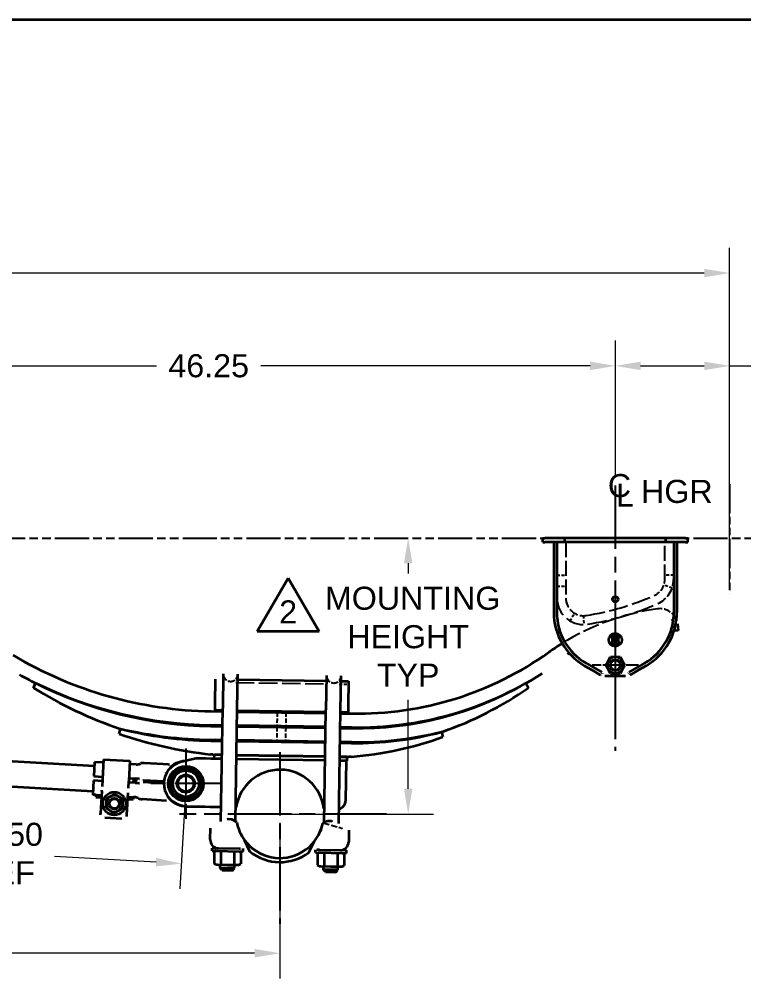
# Model space of a CAD drawing. Header units: inches. Extents: x 8 to 267, y 4 to 172.
# Drawn here: x 109.5 to 150.7, y 116.8 to 171.8 of the extents above; entities that cross this region are included whole.
import ezdxf

# ---------------------------------------------------------------- set-up
doc = ezdxf.new("R2010")
doc.units = ezdxf.units.IN
doc.header["$LTSCALE"] = 8
doc.header["$MEASUREMENT"] = 0
for name, pattern in [('CHAIN', [0.7087, 0.4724, -0.0591, 0.1181, -0.0591]), ('DASHED', [0.2067, 0.1654, -0.0413]), ('DOUBLE_DASH_CHAIN', [1.2403, 0.6614, -0.0827, 0.1654, -0.0827, 0.1654, -0.0827])]:
    doc.linetypes.add(name, pattern=pattern)
for name, color, linetype, lineweight in [('Center Mark(Hutchens)', 7, 'Continuous', 25), ('Centerline(Hutchens)', 7, 'Continuous', 25), ('Dimensions(Hutchens)', 7, 'Continuous', 25), ('Hidden Edges(Hutchens)', 7, 'DASHED', 25), ('Sketch Geometry(Hutchens)', 7, 'Continuous', 35), ('Symbols(Hutchens)', 7, 'Continuous', 25), ('Visible Edges(Hutchens)', 7, 'Continuous', 35), ('Visible Tangent Edges(Hutchens)', 7, 'DOUBLE_DASH_CHAIN', 25)]:
    doc.layers.add(name, color=color, linetype=linetype, lineweight=lineweight)
doc.styles.add('Hutchens .164', font='ARIAL.TTF')
doc.styles.add('Hutchens .180', font='ARIAL.TTF')
doc.dimstyles.new('HUTCHENS STD DIM X.XX', dxfattribs={"dimscale": 8, "dimtxt": 0.164, "dimasz": 0.18, "dimexe": 0.18, "dimexo": 0.0625, "dimgap": 0.09, "dimtad": 0, "dimtih": 1, "dimtoh": 1, "dimrnd": 1e-08, "dimzin": 4, "dimdsep": 46, "dimtxsty": 'Hutchens .164', "dimcen": 0.09, "dimclrd": 211, "dimclre": 211, "dimclrt": 7, "dimadec": 0, "dimazin": 1, "dimtfac": 0.762195, "dimtofl": 0, "dimtmove": 0, "dimatfit": 3, "dimfxl": 0, "dimtolj": 1, "dimtzin": 0, "dimlwd": 9, "dimlwe": 9, "dimarcsym": 0})

# ---------------------------------------------------------------- blocks, each defined once
blk = doc.blocks.new('Borders D-SIZE')
at = {"layer": 'Sketch Geometry(Hutchens)'}
blk.add_line((0.9537, 21.4797), (32.9537, 21.4797), dxfattribs=at)
at = {"layer": 'Symbols(Hutchens)', "color": 7}
for tag, p, height, style in [('PART_NO_001', (33.0044, 3.3694), 0.164, 'Hutchens .164'), ('REV_001', (32.9953, 1.6502), 0.18, 'Hutchens .180'), ('Sheet_number_001', (33.0516, 1.1699), 0.164, 'Hutchens .164'), ('SHTS_(TOTAL)_001', (33.0516, 0.7004), 0.164, 'Hutchens .164')]:
    blk.add_attdef(tag, p, '', height=height, rotation=270, dxfattribs=dict(at, style=style))
blk = doc.blocks.new('*D29')
at = {"layer": 'Defpoints', "color": 0, "linetype": 'Continuous'}
for p in [(124.284, 126.649), (69.784, 126.631), (124.284, 118.736)]:
    blk.add_point(p, dxfattribs=at)
at = {"layer": 'Dimensions(Hutchens)', "color": 211, "linetype": 'Continuous', "lineweight": 9}
for p, q in [((69.784, 126.131), (69.784, 117.296)), ((124.284, 126.149), (124.284, 117.296)), ((71.224, 118.736), (89.605, 118.736)), ((122.844, 118.736), (104.35, 118.736))]:
    blk.add_line(p, q, dxfattribs=at)
at = {"layer": 'Dimensions(Hutchens)', "color": 211, "linetype": 'Continuous'}
for points in [[(71.224, 118.976), (71.224, 118.496), (69.784, 118.736)], [(122.844, 118.976), (122.844, 118.496), (124.284, 118.736)]]:
    blk.add_solid(points, dxfattribs=at)
at = {"layer": 'Dimensions(Hutchens)', "color": 7, "linetype": 'Continuous', "lineweight": 9, "insert": (96.978, 118.736), "char_height": 1.312, "attachment_point": 5, "style": 'Hutchens .164'}
blk.add_mtext('\\A1;54.50 NOMINAL', dxfattribs=at)
blk = doc.blocks.new('*D34')
at = {"layer": 'Defpoints', "color": 0, "linetype": 'Continuous'}
for p in [(143.359, 152.134), (143.359, 145.341), (97.109, 144.253)]:
    blk.add_point(p, dxfattribs=at)
at = {"layer": 'Dimensions(Hutchens)', "color": 211, "linetype": 'Continuous', "lineweight": 9}
for p, q in [((97.109, 144.753), (97.109, 153.574)), ((143.359, 145.841), (143.359, 153.574)), ((98.549, 152.134), (117.269, 152.134)), ((141.919, 152.134), (123.199, 152.134))]:
    blk.add_line(p, q, dxfattribs=at)
at = {"layer": 'Dimensions(Hutchens)', "color": 211, "linetype": 'Continuous'}
for points in [[(98.549, 152.374), (98.549, 151.894), (97.109, 152.134)], [(141.919, 152.374), (141.919, 151.894), (143.359, 152.134)]]:
    blk.add_solid(points, dxfattribs=at)
at = {"layer": 'Dimensions(Hutchens)', "color": 7, "linetype": 'Continuous', "lineweight": 9, "insert": (120.234, 152.134), "char_height": 1.312, "attachment_point": 5, "style": 'Hutchens .164'}
blk.add_mtext('\\A1;46.25', dxfattribs=at)
blk = doc.blocks.new('*D35')
at = {"layer": 'Defpoints', "color": 0, "linetype": 'Continuous'}
for p in [(44.296, 157.413), (149.859, 139.173), (44.296, 133.427)]:
    blk.add_point(p, dxfattribs=at)
at = {"layer": 'Dimensions(Hutchens)', "color": 211, "linetype": 'Continuous', "lineweight": 9}
for p, q in [((44.296, 133.927), (44.296, 158.853)), ((149.859, 139.673), (149.859, 158.853)), ((45.736, 157.413), (92.859, 157.413)), ((148.419, 157.413), (99.621, 157.413))]:
    blk.add_line(p, q, dxfattribs=at)
at = {"layer": 'Dimensions(Hutchens)', "color": 211, "linetype": 'Continuous'}
for points in [[(45.736, 157.653), (45.736, 157.173), (44.296, 157.413)], [(148.419, 157.653), (148.419, 157.173), (149.859, 157.413)]]:
    blk.add_solid(points, dxfattribs=at)
at = {"layer": 'Dimensions(Hutchens)', "color": 7, "linetype": 'Continuous', "lineweight": 9, "insert": (96.24, 157.413), "char_height": 1.312, "attachment_point": 5, "style": 'Hutchens .164'}
blk.add_mtext('\\A1;105.56\\PREF', dxfattribs=at)
blk = doc.blocks.new('*D38')
at = {"layer": 'Defpoints', "color": 0, "linetype": 'Continuous'}
for p in [(98.609, 129.534), (118.936, 128.382), (118.678, 123.829)]:
    blk.add_point(p, dxfattribs=at)
at = {"layer": 'Dimensions(Hutchens)', "color": 211, "linetype": 'Continuous', "lineweight": 9}
for p, q in [((98.58, 129.035), (98.269, 123.544)), ((118.908, 127.883), (118.596, 122.392)), ((99.788, 124.9), (105.572, 124.572)), ((117.24, 123.911), (111.457, 124.239))]:
    blk.add_line(p, q, dxfattribs=at)
at = {"layer": 'Dimensions(Hutchens)', "color": 211, "linetype": 'Continuous'}
for points in [[(99.802, 125.14), (99.775, 124.66), (98.351, 124.982)], [(117.254, 124.151), (117.227, 123.671), (118.678, 123.829)]]:
    blk.add_solid(points, dxfattribs=at)
at = {"layer": 'Dimensions(Hutchens)', "color": 7, "linetype": 'Continuous', "lineweight": 9, "insert": (108.514, 124.405), "char_height": 1.312, "attachment_point": 5, "style": 'Hutchens .164'}
blk.add_mtext('\\A1;20.50\\PREF', dxfattribs=at)
blk = doc.blocks.new('*D39')
at = {"layer": 'Defpoints', "color": 0, "linetype": 'Continuous'}
for p in [(131.793, 142.347), (124.284, 126.649), (131.578, 126.649)]:
    blk.add_point(p, dxfattribs=at)
at = {"layer": 'Dimensions(Hutchens)', "color": 211, "linetype": 'Continuous', "lineweight": 9}
for p, q in [((131.578, 140.907), (131.578, 140.32)), ((131.578, 128.089), (131.578, 133.149)), ((124.784, 126.649), (133.018, 126.649))]:
    blk.add_line(p, q, dxfattribs=at)
at = {"layer": 'Dimensions(Hutchens)', "color": 211, "linetype": 'Continuous'}
for points in [[(131.338, 140.907), (131.818, 140.907), (131.578, 142.347)], [(131.338, 128.089), (131.818, 128.089), (131.578, 126.649)]]:
    blk.add_solid(points, dxfattribs=at)
at = {"layer": 'Dimensions(Hutchens)', "color": 7, "linetype": 'Continuous', "lineweight": 9, "insert": (131.578, 136.735), "char_height": 1.312, "attachment_point": 5, "style": 'Hutchens .164'}
blk.add_mtext('\\A1; MOUNTING\\PHEIGHT\\PTYP', dxfattribs=at)
blk = doc.blocks.new('*D40')
at = {"layer": 'Defpoints', "color": 0, "linetype": 'Continuous'}
for p in [(149.859, 152.134), (149.859, 145.415), (143.359, 145.341)]:
    blk.add_point(p, dxfattribs=at)
at = {"layer": 'Dimensions(Hutchens)', "color": 211, "linetype": 'Continuous', "lineweight": 9}
for p, q in [((143.359, 145.841), (143.359, 153.574)), ((149.859, 145.915), (149.859, 153.574)), ((144.799, 152.134), (148.419, 152.134)), ((149.859, 152.134), (156.094, 152.134))]:
    blk.add_line(p, q, dxfattribs=at)
at = {"layer": 'Dimensions(Hutchens)', "color": 211, "linetype": 'Continuous'}
for points in [[(144.799, 152.374), (144.799, 151.894), (143.359, 152.134)], [(148.419, 152.374), (148.419, 151.894), (149.859, 152.134)]]:
    blk.add_solid(points, dxfattribs=at)
at = {"layer": 'Dimensions(Hutchens)', "color": 7, "linetype": 'Continuous', "lineweight": 9, "insert": (166.152, 152.134), "char_height": 1.312, "attachment_point": 5, "style": 'Hutchens .164'}
blk.add_mtext('\\A1;6.50 RECOMMENDED\\PSPRING CLEARANCE', dxfattribs=at)
blk = doc.blocks.new('FLAG')
at = {"layer": 'Sketch Geometry(Hutchens)'}
for p, q in [((-0.22, -0.1905), (0, 0.1905)), ((0, 0.1905), (0.22, -0.1905)), ((0.22, -0.1905), (-0.22, -0.1905))]:
    blk.add_line(p, q, dxfattribs=at)
at = {"layer": 'Symbols(Hutchens)', "color": 7, "style": 'Hutchens .164'}
blk.add_attdef('NO:_001', (-0.0644, -0.132), '', height=0.164, dxfattribs=at)
blk = doc.blocks.new('CL HGR')
at = {"layer": 'Symbols(Hutchens)', "color": 7, "char_height": 0.164, "attachment_point": 5, "style": 'Hutchens .164'}
for s, insert in [('C', (0.0294, -0.0028)), ('L', (0.068, -0.0698)), ('HGR', (0.4373, -0.044))]:
    blk.add_mtext(s, dxfattribs=dict(at, insert=insert))

msp = doc.modelspace()

# ---------------------------------------------------------------- linework, layer by layer
at = {"layer": 'Center Mark(Hutchens)', "linetype": 'CHAIN', "ltscale": 0.1824}
for p, q in [((143.3587, 136.4289), (143.3587, 133.8007)), ((144.6727, 135.1148), (142.0446, 135.1148))]:
    msp.add_line(p, q, dxfattribs=at)
at = {"layer": 'Center Mark(Hutchens)', "linetype": 'CHAIN', "ltscale": 0.277881}
for p, q in [((118.936, 130.3837), (118.936, 126.3805)), ((120.9376, 128.3821), (116.9345, 128.3821))]:
    msp.add_line(p, q, dxfattribs=at)
at = {"layer": 'Center Mark(Hutchens)', "linetype": 'CHAIN', "ltscale": 0.954115}
for p, q in [((124.284, 130.1728), (124.284, 120.4163)), ((130.3448, 126.6489), (118.5759, 126.6489))]:
    msp.add_line(p, q, dxfattribs=at)
at = {"layer": 'Centerline(Hutchens)', "linetype": 'CHAIN', "ltscale": 0.954115}
msp.add_line((143.3587, 145.3406), (143.3587, 130.249), dxfattribs=at)
at = {"layer": 'Hidden Edges(Hutchens)', "ltscale": 0.642537}
for p, q in [((140.0462, 138.9273), (140.0462, 142.1148)), ((140.5462, 142.1148), (140.5462, 138.9273)), ((146.1712, 139.9898), (146.1712, 142.1148)), ((146.6712, 142.1148), (146.6712, 139.9898))]:
    msp.add_line(p, q, dxfattribs=at)
at = {"layer": 'Hidden Edges(Hutchens)', "ltscale": 0.118944}
for p, q in [((140.0462, 140.2398), (140.5462, 140.2398)), ((146.6712, 140.2398), (146.1712, 140.2398)), ((140.0462, 139.6148), (140.5462, 139.6148)), ((146.5918, 139.5083), (146.1183, 139.6688)), ((140.7801, 137.6376), (141.0355, 138.0675)), ((141.5548, 137.9273), (141.5591, 137.4273))]:
    msp.add_line(p, q, dxfattribs=at)
at = {"layer": 'Hidden Edges(Hutchens)', "ltscale": 0.001489}
msp.add_line((146.6755, 137.4401), (146.6745, 137.444), dxfattribs=at)
at = {"layer": 'Hidden Edges(Hutchens)', "ltscale": 0.139185}
msp.add_line((146.7304, 137.1759), (146.6755, 137.4401), dxfattribs=at)
at = {"layer": 'Hidden Edges(Hutchens)', "ltscale": 0.795632}
msp.add_line((121.7722, 134.1287), (127.0341, 134.0443), dxfattribs=at)
at = {"layer": 'Hidden Edges(Hutchens)', "ltscale": 0.025212}
for p, q in [((121.7749, 134.3017), (121.8812, 134.2999)), ((126.9306, 134.219), (127.0369, 134.2173)), ((127.6492, 134.2075), (127.7555, 134.2058))]:
    msp.add_line(p, q, dxfattribs=at)
at = {"layer": 'Hidden Edges(Hutchens)', "ltscale": 0.127887}
msp.add_line((127.6464, 134.0345), (128.1839, 134.0259), dxfattribs=at)
at = {"layer": 'Hidden Edges(Hutchens)', "ltscale": 0.18751}
for p, q in [((124.1266, 132.4325), (124.114, 131.6446)), ((124.6265, 132.4245), (124.6139, 131.6366))]:
    msp.add_line(p, q, dxfattribs=at)
at = {"layer": 'Hidden Edges(Hutchens)', "ltscale": 0.187515}
for p, q in [((124.1132, 131.5946), (124.1006, 130.8067)), ((124.6131, 131.5866), (124.6005, 130.7987))]:
    msp.add_line(p, q, dxfattribs=at)
at = {"layer": 'Hidden Edges(Hutchens)', "ltscale": 0.180161}
msp.add_line((126.6206, 125.6817), (126.7528, 126.1452), dxfattribs=at)
at = {"layer": 'Hidden Edges(Hutchens)', "ltscale": 0.267748}
msp.add_line((126.7528, 126.1452), (127.8346, 125.8367), dxfattribs=at)
at = {"layer": 'Hidden Edges(Hutchens)', "ltscale": 0.79107, "flags": 128}
msp.add_lwpolyline([(146.6087, 137.6277), (146.557, 137.7144)], dxfattribs=at)
at = {"layer": 'Hidden Edges(Hutchens)', "ltscale": 0.0204, "flags": 128}
msp.add_lwpolyline([(146.8088, 137.7427), (146.8098, 137.7404)], dxfattribs=at)
at = {"layer": 'Hidden Edges(Hutchens)', "ltscale": 0.089693, "flags": 128}
msp.add_lwpolyline([(146.6087, 137.6277), (146.6117, 137.6218)], dxfattribs=at)
at = {"layer": 'Hidden Edges(Hutchens)', "ltscale": 0.275691}
msp.add_arc((145.1712, 139.9898), 1, 293.63086, 0, dxfattribs=at)
at = {"layer": 'Hidden Edges(Hutchens)', "ltscale": 0.413586}
msp.add_arc((145.1712, 139.9898), 1.5, 293.63086, 0, dxfattribs=at)
at = {"layer": 'Hidden Edges(Hutchens)', "ltscale": 0.784015}
msp.add_arc((141.5462, 138.9273), 1.5, 180, 279.04122, dxfattribs=at)
at = {"layer": 'Hidden Edges(Hutchens)', "ltscale": 0.411456}
msp.add_arc((141.5462, 138.9273), 1, 180, 279.04122, dxfattribs=at)
at = {"layer": 'Hidden Edges(Hutchens)', "ltscale": 0.814862}
msp.add_arc((139.2086, 153.6175), 15.875, 279.04122, 293.63086, dxfattribs=at)
at = {"layer": 'Hidden Edges(Hutchens)', "ltscale": 0.702856}
msp.add_arc((147.7214, 124.4285), 14.03, 98.04499, 121.77686, dxfattribs=at)
at = {"layer": 'Hidden Edges(Hutchens)', "ltscale": 0.840527}
msp.add_arc((139.2086, 153.6175), 16.375, 279.04122, 293.63086, dxfattribs=at)
at = {"layer": 'Hidden Edges(Hutchens)', "ltscale": 0.306081}
msp.add_arc((145.8978, 137.3302), 1, 24.36211, 98.0447, dxfattribs=at)
at = {"layer": 'Hidden Edges(Hutchens)', "ltscale": 0.308439}
for centre in [(121.4736, 134.6074), (127.3479, 134.5133)]:
    msp.add_arc(centre, 0.4125, 179.08184, 359.08184, dxfattribs=at)
at = {"layer": 'Visible Edges(Hutchens)'}
for p, q in [((139.2337, 142.3468), (139.3587, 142.3468)), ((139.2337, 142.1148), (139.2337, 142.3468)), ((139.2337, 142.1148), (139.3587, 142.1148)), ((140.4837, 142.3468), (139.3587, 142.3468)), ((140.4837, 142.1148), (139.3587, 142.1148)), ((139.8587, 142.1148), (139.8587, 138.1148)), ((140.0317, 142.1148), (140.0317, 138.1148)), ((140.8587, 142.3468), (140.4837, 142.3468)), ((140.4837, 142.1148), (140.4837, 142.3468)), ((140.8587, 142.1148), (140.4837, 142.1148)), ((143.3274, 142.3468), (140.8587, 142.3468)), ((143.3274, 142.1148), (140.8587, 142.1148)), ((143.3587, 142.3155), (143.3274, 142.3468)), ((143.3274, 142.3468), (143.3899, 142.3468)), ((143.3274, 142.1148), (143.3587, 142.146)), ((143.3274, 142.1148), (143.3899, 142.1148)), ((143.3899, 142.3468), (143.3587, 142.3155)), ((143.3587, 142.146), (143.3899, 142.1148)), ((145.8587, 142.3468), (143.3899, 142.3468)), ((145.8587, 142.1148), (143.3899, 142.1148)), ((146.2337, 142.3468), (145.8587, 142.3468)), ((146.2337, 142.1148), (145.8587, 142.1148)), ((147.3587, 142.3468), (146.2337, 142.3468)), ((146.2337, 142.1148), (146.2337, 142.3468)), ((147.3587, 142.1148), (146.2337, 142.1148)), ((146.6857, 142.1148), (146.6857, 138.1148)), ((146.8587, 142.1148), (146.8587, 138.1148)), ((147.3587, 142.3468), (147.4837, 142.3468)), ((147.3587, 142.1148), (147.4837, 142.1148)), ((147.4837, 142.1148), (147.4837, 142.3468)), ((146.753, 137.0673), (146.7304, 137.1759)), ((146.9411, 137.0939), (146.753, 137.0673)), ((146.8874, 137.474), (146.9411, 137.0939)), ((143.1399, 136.7398), (143.1399, 136.7085)), ((143.3118, 136.771), (143.1712, 136.771)), ((143.1712, 136.6773), (143.1759, 136.6773)), ((143.1759, 136.6773), (143.1759, 136.4273)), ((143.3009, 136.6773), (143.3118, 136.6773)), ((143.3009, 136.6708), (143.3009, 136.6773)), ((143.343, 136.7085), (143.343, 136.7398)), ((143.3743, 136.7398), (143.3743, 136.7085)), ((143.5462, 136.771), (143.4055, 136.771)), ((143.4055, 136.6773), (143.4164, 136.6773)), ((143.4164, 136.6773), (143.4164, 136.6708)), ((143.5414, 136.6773), (143.5462, 136.6773)), ((143.5414, 136.4273), (143.5414, 136.6773)), ((143.5774, 136.7085), (143.5774, 136.7398)), ((143.1399, 136.396), (143.1399, 136.3648)), ((143.1759, 136.4273), (143.1712, 136.4273)), ((143.1712, 136.3335), (143.3118, 136.3335)), ((143.3009, 136.4273), (143.3009, 136.4337)), ((143.3118, 136.4273), (143.3009, 136.4273)), ((143.343, 136.3648), (143.343, 136.396)), ((143.3743, 136.396), (143.3743, 136.3648)), ((143.4164, 136.4273), (143.4055, 136.4273)), ((143.4055, 136.3335), (143.5462, 136.3335)), ((143.4164, 136.4337), (143.4164, 136.4273)), ((143.5462, 136.4273), (143.5414, 136.4273)), ((143.5774, 136.3648), (143.5774, 136.396)), ((142.9525, 135.3493), (143.0879, 135.5838)), ((143.0879, 135.5838), (143.3587, 135.5838)), ((143.3587, 135.5838), (143.6294, 135.5838)), ((143.6294, 135.5838), (143.7648, 135.3493)), ((141.6087, 135.0837), (142.0198, 134.8463)), ((141.6952, 135.2335), (142.1063, 134.9961)), ((142.1063, 134.9961), (142.5942, 134.7145)), ((142.8171, 135.1148), (142.9525, 135.3493)), ((142.9525, 134.8803), (142.8171, 135.1148)), ((143.7648, 135.3493), (143.9002, 135.1148)), ((143.9002, 135.1148), (143.7648, 134.8803)), ((144.611, 134.9961), (144.1232, 134.7145)), ((145.0222, 135.2335), (144.611, 134.9961)), ((145.1087, 135.0837), (144.6975, 134.8463)), ((121.0612, 134.614), (121.03, 132.6705)), ((121.8549, 132.6573), (121.8861, 134.6008)), ((126.9354, 134.5199), (126.9043, 132.5764)), ((127.7292, 132.5632), (127.7603, 134.5067)), ((142.0198, 134.8463), (142.4587, 134.5929)), ((142.4587, 134.5929), (142.518, 134.5587)), ((142.518, 134.5587), (142.5213, 134.5568)), ((143.946, 134.4898), (142.7713, 134.4898)), ((143.0879, 134.6458), (142.9525, 134.8803)), ((143.3587, 134.6458), (143.0879, 134.6458)), ((143.6294, 134.6458), (143.3587, 134.6458)), ((143.7648, 134.8803), (143.6294, 134.6458)), ((144.1993, 134.5587), (144.196, 134.5568)), ((144.2587, 134.5929), (144.1993, 134.5587)), ((144.6975, 134.8463), (144.2587, 134.5929)), ((110.2611, 133.8284), (110.3929, 134.0978)), ((120.6037, 132.981), (120.6246, 134.2857)), ((120.6246, 134.2857), (120.6252, 134.3201)), ((121.8812, 134.2999), (126.9306, 134.219)), ((127.7555, 134.2058), (128.1867, 134.1989)), ((128.1861, 134.1645), (128.1652, 132.8598)), ((128.1867, 134.1989), (128.1861, 134.1645)), ((138.2638, 134.0856), (138.4132, 133.8258)), ((120.5966, 132.5391), (120.6037, 132.981)), ((128.1652, 132.8598), (128.1581, 132.4179)), ((120.3771, 132.4926), (121.027, 132.4822)), ((120.5966, 132.5391), (120.6279, 132.5386)), ((120.6271, 132.4886), (120.6279, 132.5386)), ((121.027, 132.4822), (120.6271, 132.4886)), ((121.0278, 132.5321), (120.6279, 132.5386)), ((120.9266, 126.2191), (121.03, 132.6705)), ((121.752, 126.233), (121.8549, 132.6573)), ((121.8519, 132.4689), (126.9013, 132.388)), ((126.9013, 132.388), (121.8519, 132.4689)), ((126.9021, 132.438), (121.8527, 132.5189)), ((126.8013, 126.152), (126.9043, 132.5764)), ((127.6258, 126.1118), (127.7292, 132.5632)), ((127.7262, 132.3748), (128.3761, 132.3644)), ((128.1261, 132.3684), (127.7262, 132.3748)), ((128.1269, 132.4184), (127.727, 132.4248)), ((128.1261, 132.3684), (128.1269, 132.4184)), ((128.1269, 132.4184), (128.1581, 132.4179)), ((120.3637, 131.6547), (121.0136, 131.6443)), ((121.0144, 131.6943), (120.3645, 131.7047)), ((120.6136, 131.6507), (120.6144, 131.7007)), ((121.0136, 131.6443), (120.6136, 131.6507)), ((121.0144, 131.6943), (120.6144, 131.7007)), ((121.8385, 131.6311), (126.8878, 131.5501)), ((126.8878, 131.5501), (121.8385, 131.6311)), ((126.8886, 131.6001), (121.8393, 131.681)), ((126.8886, 131.6001), (121.8393, 131.681)), ((115.1453, 131.2065), (115.2133, 131.4986)), ((127.7127, 131.5369), (128.3627, 131.5265)), ((128.1127, 131.5305), (127.7127, 131.5369)), ((128.3635, 131.5765), (127.7135, 131.5869)), ((128.1135, 131.5805), (127.7135, 131.5869)), ((128.1127, 131.5305), (128.1135, 131.5805)), ((133.4752, 131.3207), (133.5526, 131.0314)), ((120.3502, 130.8168), (121.0002, 130.8064)), ((121.001, 130.8564), (120.351, 130.8668)), ((120.6002, 130.8128), (120.601, 130.8628)), ((121.0002, 130.8064), (120.6002, 130.8128)), ((121.001, 130.8564), (120.601, 130.8628)), ((121.825, 130.7932), (126.8744, 130.7122)), ((126.8744, 130.7122), (121.825, 130.7932)), ((126.8752, 130.7622), (121.8258, 130.8432)), ((126.8752, 130.7622), (121.8258, 130.8431)), ((127.6993, 130.699), (128.3492, 130.6886)), ((128.0992, 130.6926), (127.6993, 130.699)), ((128.35, 130.7386), (127.7001, 130.749)), ((128.1, 130.7426), (127.7001, 130.749)), ((128.0992, 130.6926), (128.1, 130.7426)), ((103.891, 129.956), (113.7352, 129.398)), ((120.4626, 130.0273), (120.3367, 130.0408)), ((120.4626, 130.0273), (120.9875, 130.0189)), ((120.5526, 129.7939), (120.5563, 130.0258)), ((120.9875, 130.0189), (120.5563, 130.0258)), ((121.8124, 130.0057), (126.8618, 129.9248)), ((126.8618, 129.9248), (121.8124, 130.0057)), ((113.7471, 129.6082), (113.7015, 128.804)), ((114.2463, 129.5799), (113.7471, 129.6082)), ((114.2561, 129.7526), (114.1914, 128.6104)), ((114.2561, 129.7526), (115.7537, 129.6677)), ((115.7537, 129.6677), (115.689, 128.5255)), ((116.1143, 129.474), (115.7439, 129.495)), ((116.328, 129.5089), (116.3472, 129.5165)), ((117.6526, 129.4895), (116.5609, 129.5514)), ((117.9498, 129.4727), (117.6526, 129.4895)), ((119.4942, 129.8108), (118.6319, 129.5945)), ((120.0503, 129.8019), (119.4942, 129.8108)), ((120.3575, 129.797), (120.0503, 129.8019)), ((120.9838, 129.787), (120.3575, 129.797)), ((126.8581, 129.6928), (121.8087, 129.7737)), ((126.8581, 129.6928), (121.8087, 129.7737)), ((128.1142, 129.6727), (127.683, 129.6796)), ((128.0673, 129.6734), (127.683, 129.6796)), ((127.6867, 129.9116), (128.2116, 129.9032)), ((128.1179, 129.9047), (127.6867, 129.9116)), ((128.0312, 127.4237), (128.0673, 129.6734)), ((128.1142, 129.6727), (128.1179, 129.9047)), ((128.3367, 129.9123), (128.2116, 129.9032)), ((117.8127, 128.9957), (117.8256, 128.956)), ((118.0133, 129.2253), (117.9769, 129.2298)), ((118.07, 128.3821), (118.503, 129.1321)), ((118.503, 129.1321), (119.3691, 129.1321)), ((119.3691, 129.1321), (119.8021, 128.3821)), ((103.8095, 128.5183), (113.6537, 127.9604)), ((113.6874, 128.5544), (113.6418, 127.7502)), ((114.1866, 128.5261), (113.6874, 128.5544)), ((113.7015, 128.804), (114.2007, 128.7757)), ((114.1909, 128.6028), (114.169, 128.2153)), ((114.1914, 128.6104), (114.1909, 128.6028)), ((115.6666, 128.1304), (115.6885, 128.518)), ((116.0546, 128.4202), (115.6842, 128.4412)), ((115.689, 128.5255), (115.6885, 128.518)), ((115.6983, 128.6908), (116.0687, 128.6698)), ((115.962, 128.4255), (115.9762, 128.6751)), ((116.0546, 128.4202), (116.2656, 128.4083)), ((116.2798, 128.6579), (116.0687, 128.6698)), ((116.1009, 128.668), (116.0868, 128.4184)), ((116.2843, 128.4072), (116.2656, 128.4083)), ((116.2798, 128.6579), (116.2985, 128.6568)), ((116.2844, 128.4072), (116.293, 128.4067)), ((116.3071, 128.6563), (116.2985, 128.6568)), ((117.6861, 128.3903), (116.4989, 128.4576)), ((116.506, 128.5824), (117.6931, 128.5151)), ((118.503, 127.6321), (118.07, 128.3821)), ((119.8021, 128.3821), (119.3691, 127.6321)), ((113.829, 127.7396), (113.6418, 127.7502)), ((113.829, 127.7396), (113.8214, 127.6048)), ((113.829, 127.7396), (114.1098, 127.7237)), ((114.1535, 127.9422), (114.0824, 126.6887)), ((114.6733, 127.6717), (114.8957, 127.7838)), ((114.8957, 127.7838), (115.1041, 127.6473)), ((115.58, 126.6038), (115.6511, 127.8574)), ((117.7506, 127.8994), (117.7678, 127.9373)), ((113.8214, 127.6048), (114.1022, 127.5889)), ((114.1098, 127.7237), (114.1022, 127.5889)), ((114.1022, 127.5889), (114.1334, 127.5871)), ((114.141, 127.7219), (114.1098, 127.7237)), ((114.3815, 126.9993), (114.3956, 127.2481)), ((114.3956, 127.2481), (114.398, 127.2913)), ((114.398, 127.2913), (114.4121, 127.54)), ((114.4121, 127.54), (114.6346, 127.6522)), ((114.6346, 127.6522), (114.6733, 127.6717)), ((115.1041, 127.6473), (115.1403, 127.6235)), ((115.1403, 127.6235), (115.3486, 127.487)), ((115.3321, 127.195), (115.318, 126.9463)), ((115.3345, 127.2382), (115.3321, 127.195)), ((115.3486, 127.487), (115.3345, 127.2382)), ((115.631, 127.5022), (115.6622, 127.5005)), ((115.6698, 127.6352), (115.6386, 127.637)), ((115.6698, 127.6352), (115.6622, 127.5005)), ((115.6622, 127.5005), (115.943, 127.4845)), ((115.6698, 127.6352), (115.9506, 127.6193)), ((115.9506, 127.6193), (115.943, 127.4845)), ((116.009, 127.616), (115.9506, 127.6193)), ((116.2174, 127.5573), (116.2356, 127.5475)), ((117.5357, 127.4268), (116.444, 127.4887)), ((117.8329, 127.41), (117.5357, 127.4268)), ((117.9239, 127.6485), (117.8873, 127.6482)), ((119.3691, 127.6321), (118.503, 127.6321)), ((114.0776, 126.6026), (114.0824, 126.6887)), ((114.5898, 126.8628), (114.3815, 126.9993)), ((114.6261, 126.839), (114.5898, 126.8628)), ((114.8344, 126.7025), (114.6261, 126.839)), ((115.0569, 126.8146), (114.8344, 126.7025)), ((115.0955, 126.8341), (115.0569, 126.8146)), ((115.318, 126.9463), (115.0955, 126.8341)), ((118.5932, 127.18), (118.9837, 127.0687)), ((120.0062, 127.0523), (118.9837, 127.0687)), ((120.3134, 127.0474), (120.0062, 127.0523)), ((120.9397, 127.0373), (120.3134, 127.0474)), ((121.7896, 127.0237), (121.7646, 127.0241)), ((126.814, 126.9432), (126.789, 126.9436)), ((114.3362, 126.4518), (115.3011, 126.3971)), ((115.5751, 126.5177), (115.58, 126.6038)), ((121.5587, 126.3487), (121.3413, 126.3522)), ((121.8268, 126.1882), (121.5587, 126.3487)), ((121.7761, 126.2185), (121.8003, 126.2246)), ((121.8003, 126.2246), (121.8063, 126.2004)), ((126.7251, 126.1097), (126.9982, 126.2616)), ((126.9982, 126.2616), (127.2156, 126.2581)), ((120.3226, 125.1941), (120.3332, 125.8522)), ((128.2072, 125.726), (128.1966, 125.068)), ((122.2735, 125.1629), (122.5696, 124.8293)), ((122.5647, 124.5257), (122.2735, 125.1629)), ((125.9343, 124.4717), (126.2457, 125.0992)), ((126.2457, 125.0992), (125.9392, 124.7753)), ((120.4374, 124.5537), (120.4399, 124.7102)), ((120.4374, 124.5537), (122.1872, 124.5257)), ((120.4399, 124.7102), (121.9702, 124.6857)), ((120.554, 124.4933), (120.5434, 123.8345)), ((120.6564, 124.5502), (120.554, 124.4933)), ((120.9326, 124.4872), (120.9221, 123.8285)), ((121.69, 124.4751), (121.6795, 123.8163)), ((121.9682, 124.5292), (122.0687, 124.469)), ((121.9702, 124.6857), (122.0472, 124.6844)), ((122.0687, 124.469), (122.0582, 123.8102)), ((122.1872, 124.5257), (122.1897, 124.6822)), ((126.3116, 124.4596), (126.3141, 124.6161)), ((126.3116, 124.4596), (128.0614, 124.4315)), ((126.5306, 124.4561), (126.4282, 124.3991)), ((126.5336, 124.6125), (126.4566, 124.6138)), ((126.5336, 124.6125), (128.0639, 124.588)), ((127.8424, 124.435), (127.943, 124.3748)), ((128.0614, 124.4315), (128.0639, 124.588)), ((126.4282, 124.3991), (126.4176, 123.7404)), ((126.8069, 124.393), (126.7963, 123.7343)), ((127.5643, 124.3809), (127.5537, 123.7222)), ((127.943, 124.3748), (127.9324, 123.7161)), ((120.6439, 123.7743), (120.5434, 123.8345)), ((120.6439, 123.7743), (120.7318, 123.7729)), ((120.7318, 123.7729), (121.2998, 123.7638)), ((120.8843, 123.5779), (120.8874, 123.7704)), ((121.7092, 123.5647), (120.8843, 123.5779)), ((121.0073, 123.451), (120.8843, 123.5779)), ((121.0073, 123.451), (121.5822, 123.4417)), ((121.2998, 123.7638), (121.8679, 123.7547)), ((121.5822, 123.4417), (121.7092, 123.5647)), ((121.7092, 123.5647), (121.7123, 123.7572)), ((121.8679, 123.7547), (121.9558, 123.7533)), ((121.9558, 123.7533), (122.0582, 123.8102)), ((126.5182, 123.6802), (126.4176, 123.7404)), ((126.5182, 123.6802), (126.606, 123.6788)), ((126.606, 123.6788), (127.1741, 123.6697)), ((126.7586, 123.4838), (126.7616, 123.6763)), ((127.5834, 123.4706), (126.7586, 123.4838)), ((126.8815, 123.3568), (126.7586, 123.4838)), ((126.8815, 123.3568), (127.4565, 123.3476)), ((127.1741, 123.6697), (127.7421, 123.6606)), ((127.4565, 123.3476), (127.5834, 123.4706)), ((127.5834, 123.4706), (127.5865, 123.6631)), ((127.7421, 123.6606), (127.83, 123.6591)), ((127.83, 123.6591), (127.9324, 123.7161))]:
    msp.add_line(p, q, dxfattribs=at)
at = {"layer": 'Visible Edges(Hutchens)', "flags": 128}
for points in [[(146.8323, 137.6861), (146.8358, 137.677)], [(140.7286, 135.8054), (140.6471, 135.7464)], [(142.5213, 134.5568), (142.5248, 134.5548)], [(142.5942, 134.7145), (142.5962, 134.7109)], [(142.6176, 134.6369), (142.6192, 134.6297)], [(144.0998, 134.6369), (144.0981, 134.6297)], [(144.1232, 134.7145), (144.1211, 134.7109)], [(144.196, 134.5568), (144.1925, 134.5548)], [(117.9498, 129.4727), (117.9987, 129.471)], [(118.4214, 129.5541), (118.4153, 129.5514)], [(117.8127, 128.9957), (117.8189, 129.007)], [(117.9691, 129.1743), (117.9695, 129.1766)], [(116.293, 128.4067), (116.3015, 128.4063)], [(116.506, 128.5824), (116.4985, 128.588)], [(114.1535, 127.9422), (114.1573, 128.0104)], [(115.6666, 128.1304), (115.6661, 128.1221)], [(117.8873, 127.6482), (117.8816, 127.6565)], [(117.8873, 127.6482), (117.8873, 127.6506)], [(118.212, 127.3164), (118.167, 127.3357)], [(118.212, 127.3164), (118.2122, 127.3164)], [(114.3362, 126.4518), (114.3187, 126.453)], [(115.5751, 126.5177), (115.574, 126.5074)], [(121.3413, 126.3522), (121.2756, 126.3318)], [(127.2156, 126.2581), (127.2806, 126.2355)], [(120.7442, 124.5488), (120.7366, 124.5488)], [(120.9326, 124.4872), (120.924, 124.4923)], [(121.3123, 124.5397), (121.2971, 124.5398)], [(121.69, 124.4751), (121.6727, 124.4803)], [(121.8803, 124.5306), (121.8727, 124.5306)], [(122.0687, 124.469), (122.0601, 124.4741)], [(122.5647, 124.5257), (122.5315, 124.5506)], [(126.4566, 124.6138), (126.3918, 124.6163)], [(126.4566, 124.6138), (126.3918, 124.6163)], [(126.6185, 124.4547), (126.6109, 124.4547)], [(127.1865, 124.4456), (127.1713, 124.4457)], [(127.7546, 124.4365), (127.747, 124.4365)], [(126.8069, 124.393), (126.7983, 124.3981)], [(127.5643, 124.3809), (127.5469, 124.3861)], [(127.943, 124.3748), (127.9343, 124.3799)], [(120.5434, 123.8345), (120.552, 123.8294)], [(120.7318, 123.7729), (120.7394, 123.7729)], [(120.9221, 123.8285), (120.9394, 123.8232)], [(121.2998, 123.7638), (121.315, 123.7637)], [(121.6795, 123.8163), (121.6881, 123.8112)], [(121.8679, 123.7547), (121.8755, 123.7547)], [(126.4176, 123.7404), (126.4263, 123.7353)], [(126.606, 123.6788), (126.6136, 123.6787)], [(126.7963, 123.7343), (126.8137, 123.7291)], [(127.1741, 123.6697), (127.1893, 123.6695)], [(127.5537, 123.7222), (127.5624, 123.7171)], [(127.7421, 123.6606), (127.7497, 123.6605)]]:
    msp.add_lwpolyline(points, dxfattribs=at)
at = {"layer": 'Visible Edges(Hutchens)'}
for centre, radius in [((143.3587, 138.8648), 0.1563), ((143.3587, 136.5523), 0.375), ((143.3587, 136.5523), 0.0781), ((143.3587, 135.1148), 0.3126), ((143.3587, 135.1148), 0.3125), ((143.3587, 135.1148), 0.28), ((118.936, 128.3821), 1), ((118.936, 128.3821), 0.9041), ((118.936, 128.3821), 0.7448), ((118.936, 128.3821), 0.5), ((118.936, 128.3821), 0.4501), ((114.8651, 127.2432), 0.6563), ((114.8651, 127.2432), 0.3126), ((114.8651, 127.2432), 0.3125), ((114.8651, 127.2432), 0.28)]:
    msp.add_circle(centre, radius, dxfattribs=at)
for centre, radius, start, end in [((143.3587, 138.1148), 3.5, 180, 240), ((143.3587, 138.1148), 3.327, 180, 240), ((143.3587, 138.1148), 3.327, 300, 0), ((143.3587, 138.1148), 3.5, 300, 0), ((143.1712, 136.7398), 0.0312, 90, 180), ((143.1712, 136.7085), 0.0313, 180, 270), ((143.3587, 136.5523), 0.117, 126.89406, 233.10594), ((143.2697, 136.6708), 0.0312, 306.89406, 0), ((143.3118, 136.7398), 0.0312, 0, 90), ((143.3118, 136.7085), 0.0312, 270, 0), ((143.4055, 136.7398), 0.0312, 90, 180), ((143.4055, 136.7085), 0.0312, 180, 270), ((143.4477, 136.6708), 0.0312, 180, 233.10594), ((143.3587, 136.5523), 0.117, 306.89406, 53.10594), ((143.5462, 136.7398), 0.0313, 0, 90), ((143.5462, 136.7085), 0.0312, 270, 0), ((147.7214, 124.4285), 14.03, 121.77686, 125.5015), ((143.1712, 136.396), 0.0312, 90, 180), ((143.1712, 136.3648), 0.0313, 180, 270), ((143.2697, 136.4337), 0.0312, 0, 53.10594), ((143.3118, 136.396), 0.0312, 0, 90), ((143.3118, 136.3648), 0.0312, 270, 0), ((143.4055, 136.396), 0.0312, 90, 180), ((143.4055, 136.3648), 0.0312, 180, 270), ((143.4477, 136.4337), 0.0312, 126.89406, 180), ((143.5462, 136.396), 0.0313, 0, 90), ((143.5462, 136.3648), 0.0312, 270, 0), ((120.7418, 155.2479), 22.7582, 239.28247, 269.08182), ((128.6767, 151.1266), 18.7646, 269.08187, 305.50152), ((143.3587, 135.1148), 0.469, 90, 150), ((143.3587, 135.1148), 0.469, 30, 90), ((143.3587, 135.1148), 0.469, 150, 210), ((143.3587, 135.1148), 0.469, 330, 30), ((120.7418, 155.2479), 23.5462, 241.38917, 243.92723), ((128.6768, 151.1266), 19.5526, 269.08187, 302.54669), ((143.3587, 135.1148), 0.469, 210, 270), ((143.3587, 135.1148), 0.469, 270, 330), ((122.9429, 154.3397), 24.1152, 238.27208, 251.26169), ((120.7418, 155.2479), 23.5462, 243.93681, 269.08182), ((120.7336, 154.7317), 23.0799, 243.39205, 269.08182), ((128.6711, 150.7663), 19.2423, 269.08184, 299.90221), ((127.14, 149.8899), 19.625, 289.00045, 305.05981), ((123.1753, 154.8261), 24.9473, 251.22335, 263.46653), ((120.7419, 155.2479), 24.3842, 256.85389, 256.8956), ((120.7092, 153.2122), 22.3983, 255.79631, 269.08176), ((120.7419, 155.2479), 24.3842, 256.8956, 269.08167), ((128.6484, 149.3631), 18.6769, 269.08203, 284.97716), ((128.671, 150.7663), 20.0303, 269.08184, 283.87747), ((128.671, 150.7663), 20.0303, 283.87747, 284.03722), ((126.653, 150.4734), 20.63, 274.68135, 289.53864), ((116.1426, 129.9732), 0.5, 266.75586, 291.76358), ((116.5326, 129.0522), 0.5, 86.75586, 111.76358), ((118.936, 128.3821), 1.25, 104.08184, 254.08184), ((118.936, 128.3821), 1.28, 91.65258, 138.52932), ((124.284, 126.6489), 2.5223, 6.70999, 171.45369), ((114.8651, 127.2432), 0.4695, 179.40036, 234.11136), ((114.8651, 127.2432), 0.4695, 119.40036, 174.11136), ((114.8651, 127.2432), 0.4695, 59.40036, 114.11136), ((114.8651, 127.2432), 0.4695, 299.40036, 354.11136), ((114.8651, 127.2432), 0.4695, 359.40036, 54.11136), ((115.9807, 127.1168), 0.5, 61.74814, 86.75586), ((116.4723, 127.9879), 0.5, 241.74814, 266.75586), ((118.936, 128.3821), 1.28, 214.9824, 266.51109), ((127.5313, 127.4317), 0.5, 282.45251, 359.08184), ((114.8651, 127.2432), 0.4695, 239.40036, 294.11136), ((124.284, 126.6489), 2.5, 190.6188, 216.46916), ((124.284, 126.6489), 2.5, 321.69452, 347.54488), ((120.8046, 125.1864), 0.482, 179.08184, 269.08184), ((127.7147, 125.0757), 0.482, 269.08184, 359.08184), ((124.284, 126.6489), 2.732, 231.0011, 307.16257), ((124.284, 126.6489), 2.5, 226.7047, 311.45897)]:
    msp.add_arc(centre, radius, start, end, dxfattribs=at)
at = {"layer": 'Visible Tangent Edges(Hutchens)', "ltscale": 0.314566}
msp.add_line((149.8587, 145.4151), (149.8587, 139.1726), dxfattribs=at)
at = {"layer": 'Visible Tangent Edges(Hutchens)', "ltscale": 0.366011}
msp.add_line((42.4877, 142.3468), (151.439, 142.3468), dxfattribs=at)

# ---------------------------------------------------------------- block references
at = {"xscale": 8, "yscale": 8, "zscale": 8}
for name, p in [('Borders D-SIZE', (0, 0)), ('CL HGR', (143.3587, 145.3406))]:
    msp.add_blockref(name, p, dxfattribs=at)
msp.add_blockref('FLAG', (124.7589, 138.5453), dxfattribs=at).add_auto_attribs({'NO:_001': '2'})

# ---------------------------------------------------------------- dimensions: what is measured, and where the dimension line sits
at = {"layer": 'Dimensions(Hutchens)', "color": 211, "linetype": 'Continuous', "lineweight": 9}
dim = msp.add_linear_dim(base=(44.2962, 157.4126), p1=(149.8587, 139.1726), p2=(44.2962, 133.4273), text='<>\\PREF', dimstyle='HUTCHENS STD DIM X.XX', override={"dimtih": 0, "dimtoh": 0, "dimdec": 2, "dimtp": 0, "dimtm": 0, "dimtdec": 2, "dimatfit": 2}, dxfattribs=at)
dim.commit()
dim.dimension.update_dxf_attribs({"geometry": '*D35', "text_midpoint": (96.2403, 157.4126), "dimtype": 160})
for base, p1, p2, angle, text, override, picture, middle in [((149.8587, 152.1343), (143.3587, 145.3406), (149.8587, 145.4151), 180, '<> RECOMMENDED\\PSPRING CLEARANCE', {"dimtih": 0, "dimtoh": 0, "dimdec": 2, "dimtp": 0, "dimtm": 0, "dimtdec": 2, "dimatfit": 2}, '*D40', (166.1517, 152.1343)), ((131.5779, 126.6489), (131.7929, 142.3468), (124.284, 126.6489), 270, ' MOUNTING\\PHEIGHT\\PTYP', {"dimdec": 2, "dimse1": 1, "dimtp": 0, "dimtm": 0, "dimtdec": 2, "dimatfit": 2}, '*D39', (131.5779, 136.7346)), ((118.678, 123.8294), (98.6087, 129.5343), (118.936, 128.3821), 176.75586, '<>\\PREF', {"dimdec": 2, "dimlfac": 1.006876, "dimtp": 0, "dimtm": 0, "dimtdec": 2, "dimatfit": 2}, '*D38', (108.5143, 124.4055)), ((124.284, 118.7362), (69.7835, 126.6305), (124.284, 126.6489), 180, '<> NOMINAL', {"dimtih": 0, "dimtoh": 0, "dimdec": 2, "dimtp": 0, "dimtm": 0, "dimtdec": 2, "dimatfit": 2}, '*D29', (96.9776, 118.7362))]:
    dim = msp.add_linear_dim(base=base, p1=p1, p2=p2, angle=angle, text=text, dimstyle='HUTCHENS STD DIM X.XX', override=override, dxfattribs=at)
    dim.commit()
    dim.dimension.update_dxf_attribs({"geometry": picture, "text_midpoint": middle, "dimtype": 160})
dim = msp.add_linear_dim(base=(143.3587, 152.1343), p1=(97.1087, 144.2534), p2=(143.3587, 145.3406), dimstyle='HUTCHENS STD DIM X.XX', override={"dimtih": 0, "dimtoh": 0, "dimdec": 2, "dimtp": 0, "dimtm": 0, "dimtdec": 2, "dimatfit": 2}, dxfattribs=at)
dim.commit()
dim.dimension.update_dxf_attribs({"geometry": '*D34', "text_midpoint": (120.2337, 152.1343), "dimtype": 160})

doc.saveas('drawing.dxf')
